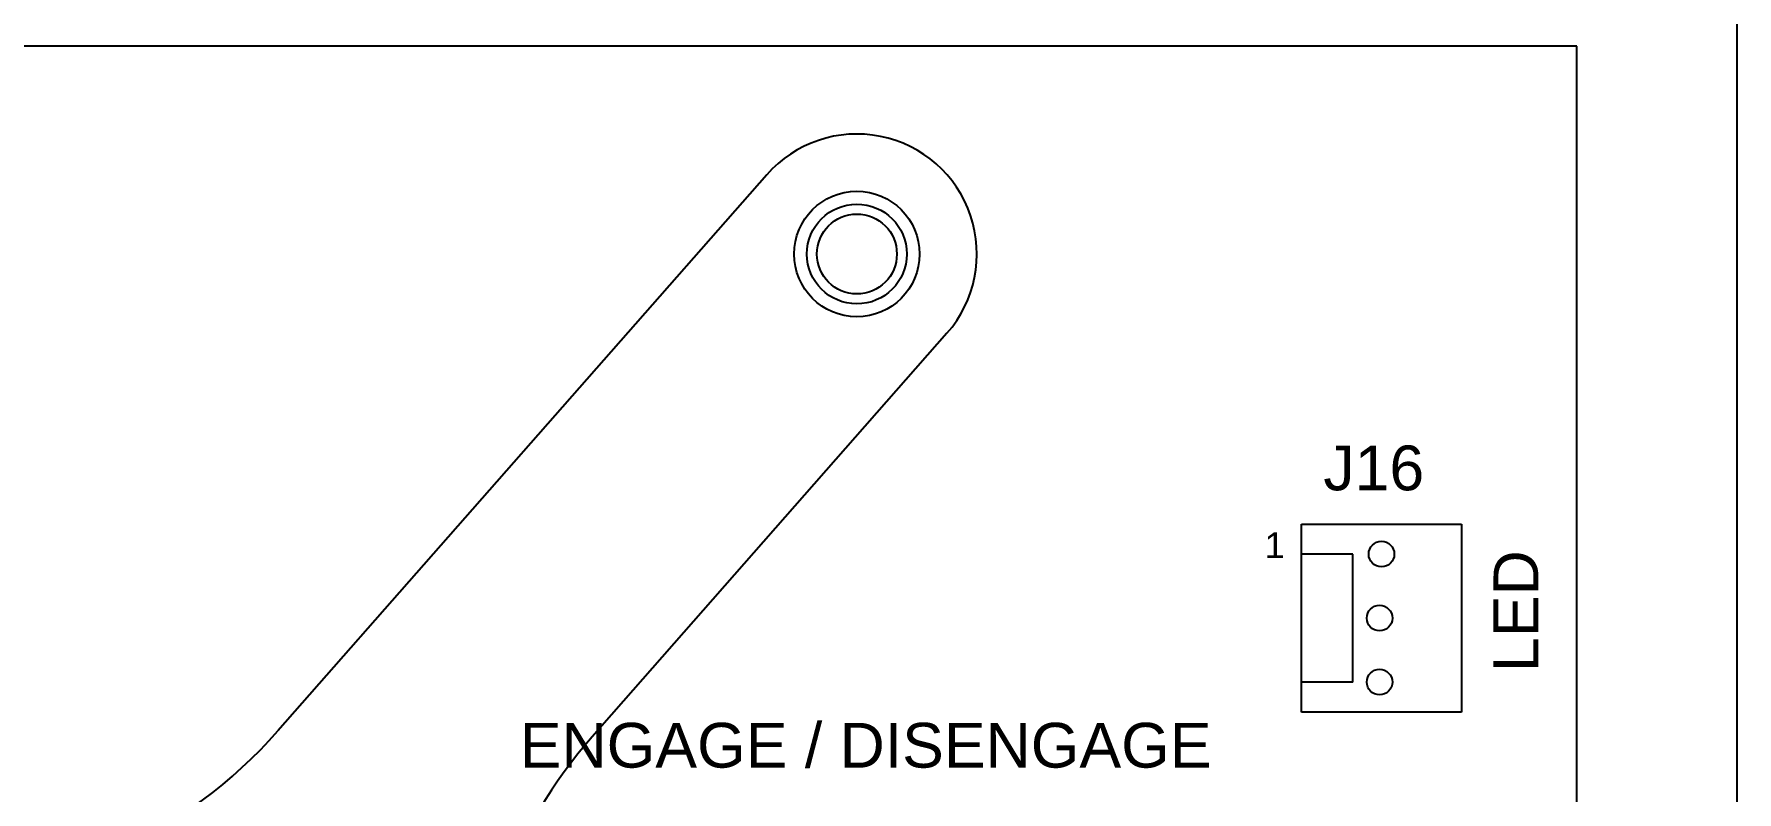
# Model space of a CAD drawing. Header units: inches. Extents: x -1 to 66.5, y -11.9 to 25.2.
# Drawn here: x 38.74 to 41.401, y -5.486 to -4.301 of the extents above; entities that cross this region are included whole.
import ezdxf

# ---------------------------------------------------------------- set-up
doc = ezdxf.new("R2010")
doc.units = ezdxf.units.IN
doc.header["$MEASUREMENT"] = 0
for name, color, linetype in [('45-1523-1', 80, 'Continuous'), ('Clamp', 30, 'Continuous'), ('Panel', 1, 'Continuous'), ('Text', 50, 'Continuous')]:
    doc.layers.add(name, color=color, linetype=linetype)
doc.styles.get("Standard").update_dxf_attribs({"font": 'arial.ttf'})

msp = doc.modelspace()

# ---------------------------------------------------------------- linework, layer by layer
at = {"layer": '45-1523-1'}
for p, q in [((41.1507, -4.32), (33.4007, -4.32)), ((41.1507, -7.47), (41.1507, -4.32)), ((40.7207, -5.067), (40.9707, -5.067)), ((40.7207, -5.361), (40.7207, -5.067)), ((40.9707, -5.067), (40.9707, -5.361)), ((40.8007, -5.114), (40.7207, -5.114)), ((40.8007, -5.314), (40.8007, -5.114)), ((40.8007, -5.314), (40.7207, -5.314)), ((40.9707, -5.361), (40.7207, -5.361))]:
    msp.add_line(p, q, dxfattribs=at)
for centre, radius in [((40.0257, -4.645), 0.078), ((40.8457, -5.114), 0.02), ((40.8427, -5.214), 0.02), ((40.8427, -5.314), 0.02)]:
    msp.add_circle(centre, radius, dxfattribs=at)
at = {"layer": 'Clamp'}
for p, q in [((39.8849, -4.5212), (39.1209, -5.3902)), ((40.1665, -4.7688), (39.6118, -5.3998))]:
    msp.add_line(p, q, dxfattribs=at)
msp.add_circle((40.0257, -4.645), 0.098, dxfattribs=at)
for centre, radius, start, end in [((40.0257, -4.645), 0.1875, 318.679, 138.679), ((38.5576, -4.895), 0.75, 270, 318.679), ((40.175, -5.895), 0.75, 138.679, 221.321)]:
    msp.add_arc(centre, radius, start, end, dxfattribs=at)
at = {"layer": 'Panel', "color": 1}
msp.add_line((41.4012, -3.189), (41.4012, -8.939), dxfattribs=at)
at = {"layer": 'Panel'}
msp.add_circle((40.0257, -4.645), 0.0625, dxfattribs=at)

# ---------------------------------------------------------------- texts
at = {"layer": 'Text'}
for s, height, p in [('J16', 0.07, (40.7548, -5.0143)), ('1', 0.04, (40.6631, -5.1201)), ('ENGAGE / DISENGAGE', 0.07, (39.4988, -5.4477))]:
    msp.add_text(s, height=height, dxfattribs=at).set_placement(p)
msp.add_text('LED', height=0.07, rotation=90, dxfattribs=at).set_placement((41.0907, -5.2982))

doc.saveas('drawing.dxf')
